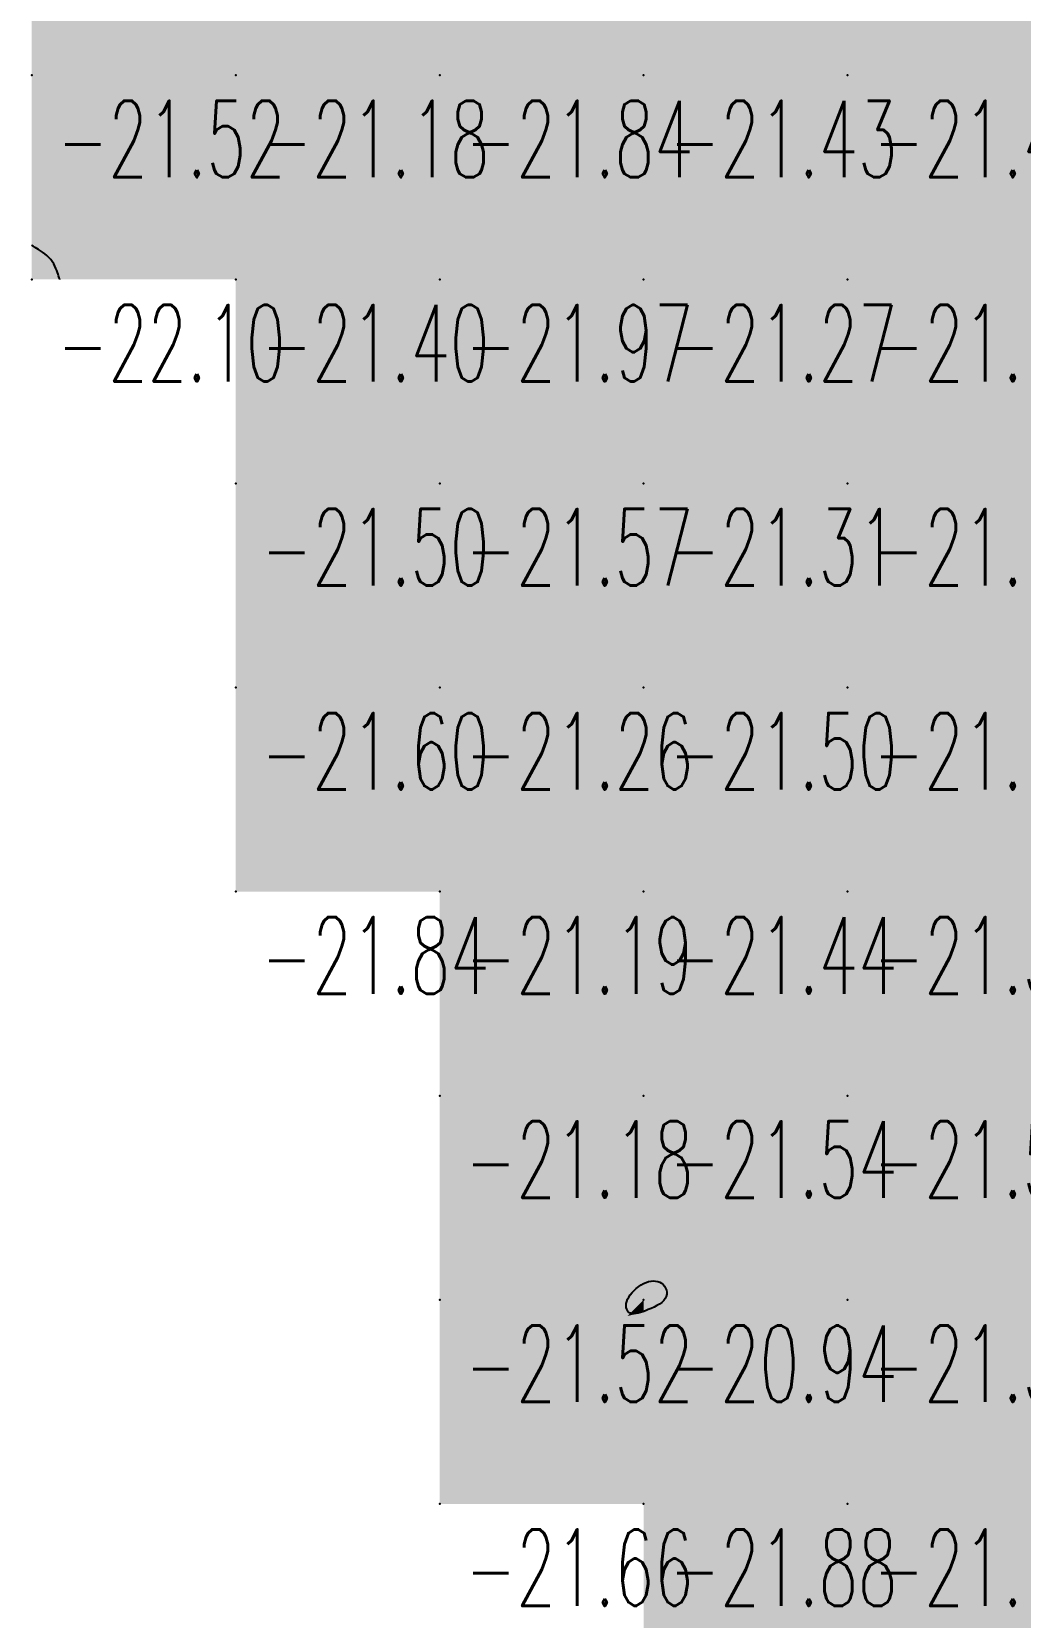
# Model space of a CAD drawing. Header units: millimetres. Extents: x 88261 to 90953, y 390274 to 392322.
# Drawn here: x 89030.2 to 89078.7, y 391321.7 to 391399.4 of the extents above; entities that cross this region are included whole.
import ezdxf
from ezdxf.enums import TextEntityAlignment as Align

# ---------------------------------------------------------------- set-up
doc = ezdxf.new("R2010")
doc.units = ezdxf.units.MM
doc.header["$LTSCALE"] = 25
for name, color, linetype in [('CN_03_00', 7, 'Continuous'), ('COTEAlt', 7, 'Continuous'), ('TN_COLORIAGE', 7, 'Continuous')]:
    doc.layers.add(name, color=color, linetype=linetype)
doc.styles.add('Simplex 1.0', font='Simplex.shx', dxfattribs={"width": 0.99, "height": 2.5})
doc.styles.get("Standard").update_dxf_attribs({"font": 'times.ttf'})

# ---------------------------------------------------------------- blocks, each defined once
blk = doc.blocks.new('COTE')
at = {"color": 0}
blk.add_point((0, 0), dxfattribs=at)
at = {"layer": 'COTEAlt'}
blk.add_attdef('ALT', text='', height=3.75, dxfattribs=at).set_placement((1.25, -1.25), align=Align.TOP_LEFT)

msp = doc.modelspace()

# ---------------------------------------------------------------- linework, layer by layer
at = {"layer": 'CN_03_00', "elevation": -22, "flags": 128}
msp.add_lwpolyline([(89031.623, 391387.239), (89031.623, 391387.24), (89031.623, 391387.242), (89031.621, 391387.249), (89031.617, 391387.261), (89031.61, 391387.282), (89031.601, 391387.313), (89031.587, 391387.357), (89031.57, 391387.415), (89031.547, 391387.488), (89031.518, 391387.575), (89031.483, 391387.673), (89031.44, 391387.778), (89031.389, 391387.888), (89031.329, 391388), (89031.259, 391388.111), (89031.179, 391388.218), (89031.088, 391388.318), (89030.989, 391388.412), (89030.886, 391388.497), (89030.781, 391388.575), (89030.679, 391388.645), (89030.584, 391388.706), (89030.497, 391388.759), (89030.424, 391388.802), (89030.366, 391388.835), (89030.323, 391388.861), (89030.292, 391388.879), (89030.271, 391388.891), (89030.258, 391388.898), (89030.252, 391388.902), (89030.249, 391388.904), (89030.249, 391388.904)], dxfattribs=at)
at = {"layer": 'CN_03_00', "elevation": -21, "flags": 128}
msp.add_lwpolyline([(89059.497, 391336.654), (89059.451, 391336.713), (89059.417, 391336.784), (89059.395, 391336.865), (89059.387, 391336.956), (89059.394, 391337.054), (89059.418, 391337.158), (89059.459, 391337.265), (89059.517, 391337.376), (89059.592, 391337.486), (89059.68, 391337.595), (89059.78, 391337.699), (89059.889, 391337.798), (89060.005, 391337.889), (89060.125, 391337.969), (89060.248, 391338.037), (89060.371, 391338.092), (89060.492, 391338.131), (89060.611, 391338.156), (89060.726, 391338.166), (89060.837, 391338.16), (89060.941, 391338.14), (89061.038, 391338.104), (89061.126, 391338.052), (89061.205, 391337.985), (89061.272, 391337.905), (89061.325, 391337.815), (89061.361, 391337.717), (89061.38, 391337.614), (89061.379, 391337.509), (89061.355, 391337.404), (89061.306, 391337.302), (89061.232, 391337.206), (89061.136, 391337.116), (89061.022, 391337.032), (89060.895, 391336.954), (89060.759, 391336.883), (89060.618, 391336.817), (89060.477, 391336.758), (89060.34, 391336.705), (89060.21, 391336.658), (89060.09, 391336.62), (89059.978, 391336.59), (89059.875, 391336.569), (89059.781, 391336.56), (89059.696, 391336.563), (89059.62, 391336.578), (89059.554, 391336.609), (89059.497, 391336.654)], close=True, dxfattribs=at)
at = {"layer": 'TN_COLORIAGE', "color": 233}
for points in [[(89030.249, 391397.239, -21.406), (89040.249, 391397.239, -21.406), (89040.249, 391407.239, -21.406)], [(89030.249, 391407.239, -21.406), (89030.249, 391397.239, -21.406), (89040.249, 391407.239, -21.406)], [(89040.249, 391397.239, -21.476), (89050.249, 391397.239, -21.476), (89050.249, 391407.239, -21.476)], [(89040.249, 391407.239, -21.476), (89040.249, 391397.239, -21.476), (89050.249, 391407.239, -21.476)], [(89050.249, 391397.239, -21.123), (89060.249, 391397.239, -21.123), (89060.249, 391407.239, -21.123)], [(89050.249, 391407.239, -21.123), (89050.249, 391397.239, -21.123), (89060.249, 391407.239, -21.123)], [(89060.249, 391397.239, -21.119), (89070.249, 391397.239, -21.119), (89070.249, 391407.239, -21.119)], [(89060.249, 391407.239, -21.119), (89060.249, 391397.239, -21.119), (89070.249, 391407.239, -21.119)], [(89070.249, 391407.239, -21.244), (89070.249, 391397.239, -21.244), (89080.249, 391407.239, -21.244)], [(89070.249, 391397.239, -21.244), (89080.249, 391397.239, -21.244), (89080.249, 391407.239, -21.244)], [(89030.249, 391388.904, -21.182), (89031.3, 391388.291, -21.182), (89030.249, 391397.239, -21.182), (89040.249, 391397.239, -21.182)], [(89031.623, 391387.239, -21.182), (89031.3, 391388.291, -21.182), (89040.249, 391387.239, -21.182), (89040.249, 391397.239, -21.182)], [(89040.249, 391387.239, -21.844), (89050.249, 391387.239, -21.844), (89050.249, 391397.239, -21.844)], [(89040.249, 391397.239, -21.844), (89040.249, 391387.239, -21.844), (89050.249, 391397.239, -21.844)], [(89050.249, 391387.239, -21.43), (89060.249, 391387.239, -21.43), (89060.249, 391397.239, -21.43)], [(89050.249, 391397.239, -21.43), (89050.249, 391387.239, -21.43), (89060.249, 391397.239, -21.43)], [(89060.249, 391397.239, -21.415), (89060.249, 391387.239, -21.415), (89070.249, 391397.239, -21.415)], [(89060.249, 391387.239, -21.415), (89070.249, 391387.239, -21.415), (89070.249, 391397.239, -21.415)], [(89070.249, 391397.239, -21.257), (89070.249, 391387.239, -21.257), (89080.249, 391397.239, -21.257)], [(89070.249, 391387.239, -21.257), (89080.249, 391387.239, -21.257), (89080.249, 391397.239, -21.257)], [(89040.249, 391387.239, -21.975), (89040.249, 391377.239, -21.975), (89050.249, 391387.239, -21.975)], [(89040.249, 391377.239, -21.975), (89050.249, 391377.239, -21.975), (89050.249, 391387.239, -21.975)], [(89050.249, 391377.239, -21.27), (89060.249, 391377.239, -21.27), (89060.249, 391387.239, -21.27)], [(89050.249, 391387.239, -21.27), (89050.249, 391377.239, -21.27), (89060.249, 391387.239, -21.27)], [(89060.249, 391387.239, -21.193), (89060.249, 391377.239, -21.193), (89070.249, 391387.239, -21.193)], [(89060.249, 391377.239, -21.193), (89070.249, 391377.239, -21.193), (89070.249, 391387.239, -21.193)], [(89070.249, 391387.239, -21.238), (89070.249, 391377.239, -21.238), (89080.249, 391387.239, -21.238)], [(89070.249, 391377.239, -21.238), (89080.249, 391377.239, -21.238), (89080.249, 391387.239, -21.238)], [(89040.249, 391367.239, -21.569), (89050.249, 391367.239, -21.569), (89050.249, 391377.239, -21.569)], [(89040.249, 391377.239, -21.569), (89040.249, 391367.239, -21.569), (89050.249, 391377.239, -21.569)], [(89050.249, 391367.239, -21.306), (89060.249, 391367.239, -21.306), (89060.249, 391377.239, -21.306)], [(89050.249, 391377.239, -21.306), (89050.249, 391367.239, -21.306), (89060.249, 391377.239, -21.306)], [(89060.249, 391377.239, -21.17), (89060.249, 391367.239, -21.17), (89070.249, 391377.239, -21.17)], [(89060.249, 391367.239, -21.17), (89070.249, 391367.239, -21.17), (89070.249, 391377.239, -21.17)], [(89070.249, 391367.239, -21.421), (89080.249, 391367.239, -21.421), (89080.249, 391377.239, -21.421)], [(89070.249, 391377.239, -21.421), (89070.249, 391367.239, -21.421), (89080.249, 391377.239, -21.421)], [(89040.249, 391367.239, -21.257), (89040.249, 391357.239, -21.257), (89050.249, 391367.239, -21.257)], [(89040.249, 391357.239, -21.257), (89050.249, 391357.239, -21.257), (89050.249, 391367.239, -21.257)], [(89050.249, 391357.239, -21.5), (89060.249, 391357.239, -21.5), (89060.249, 391367.239, -21.5)], [(89050.249, 391367.239, -21.5), (89050.249, 391357.239, -21.5), (89060.249, 391367.239, -21.5)], [(89060.249, 391367.239, -21.165), (89060.249, 391357.239, -21.165), (89070.249, 391367.239, -21.165)], [(89060.249, 391357.239, -21.165), (89070.249, 391357.239, -21.165), (89070.249, 391367.239, -21.165)], [(89070.249, 391367.239, -21.28), (89070.249, 391357.239, -21.28), (89080.249, 391367.239, -21.28)], [(89070.249, 391357.239, -21), (89080, 391357.239, -21), (89080.249, 391367.239, -21), (89080.249, 391357.512, -21)], [(89050.249, 391347.239, -21.437), (89060.249, 391347.239, -21.437), (89060.249, 391357.239, -21.437)], [(89050.249, 391357.239, -21.437), (89050.249, 391347.239, -21.437), (89060.249, 391357.239, -21.437)], [(89060.249, 391357.239, -21.308), (89060.249, 391347.239, -21.308), (89070.249, 391357.239, -21.308)], [(89060.249, 391347.239, -21.308), (89070.249, 391347.239, -21.308), (89070.249, 391357.239, -21.308)], [(89070.249, 391347.239, -21), (89080.1, 391357.091, -21), (89070.249, 391357.239, -21), (89080, 391357.239, -21)], [(89070.249, 391347.239, -21), (89080.1, 391357.091, -21), (89080.249, 391347.239, -21), (89080.249, 391356.382, -21)], [(89050.249, 391347.239, -21.539), (89050.249, 391337.239, -21.539), (89060.249, 391347.239, -21.539)], [(89060.249, 391347.239, -21), (89060.249, 391338.191, -21), (89050.249, 391337.239, -21), (89059.262, 391337.239, -21)], [(89060.249, 391347.239, -21), (89060.249, 391338.191, -21), (89070.249, 391347.239, -21), (89061.23, 391338.22, -21)], [(89070.249, 391347.239, -21), (89061.23, 391338.22, -21), (89070.249, 391337.239, -21), (89061.59, 391337.239, -21)], [(89070.249, 391347.239, -21.084), (89070.249, 391337.239, -21.084), (89080.249, 391347.239, -21.084)], [(89070.249, 391337.239, -21.084), (89080.249, 391337.239, -21.084), (89080.249, 391347.239, -21.084)], [(89050.249, 391327.239, -21), (89059.453, 391336.444, -21), (89050.249, 391337.239, -21), (89059.262, 391337.239, -21)], [(89060.249, 391327.239, -21), (89060.249, 391336.636, -21), (89070.249, 391337.239, -21), (89061.59, 391337.239, -21)], [(89060.249, 391327.239, -21.366), (89070.249, 391327.239, -21.366), (89070.249, 391337.239, -21.366)], [(89070.249, 391337.239, -21.014), (89070.249, 391327.239, -21.014), (89080.249, 391337.239, -21.014)], [(89070.249, 391327.239, -21.014), (89080.249, 391327.239, -21.014), (89080.249, 391337.239, -21.014)], [(89060.249, 391327.239, -21), (89060.249, 391336.636, -21), (89050.249, 391327.239, -21), (89059.453, 391336.444, -21)], [(89060.249, 391319.564, -21.129), (89060.64, 391317.631, -21.129), (89060.249, 391327.239, -21.129), (89070.249, 391327.239, -21.129)], [(89060.761, 391317.239, -21.129), (89060.64, 391317.631, -21.129), (89070.249, 391317.239, -21.129), (89070.249, 391327.239, -21.129)], [(89070.249, 391327.239, -21.143), (89070.249, 391317.239, -21.143), (89080.249, 391327.239, -21.143)], [(89070.249, 391317.239, -21.143), (89080.249, 391317.239, -21.143), (89080.249, 391327.239, -21.143)]]:
    msp.add_solid(points, dxfattribs=at)
at = {"layer": 'TN_COLORIAGE', "color": 243}
for points in [[(89031.3, 391388.291, -22.096), (89030.249, 391388.904, -22.096), (89030.249, 391387.239, -22.096)], [(89031.3, 391388.291, -22.096), (89031.623, 391387.239, -22.096), (89030.249, 391387.239, -22.096)]]:
    msp.add_solid(points, dxfattribs=at)
at = {"layer": 'TN_COLORIAGE', "color": 223}
for points in [[(89059.262, 391337.239, -20.943), (89060.249, 391338.191, -20.943), (89060.249, 391337.239, -20.943)], [(89061.59, 391337.239, -20.943), (89061.23, 391338.22, -20.943), (89060.249, 391337.239, -20.943)], [(89061.23, 391338.22, -20.943), (89060.249, 391338.191, -20.943), (89060.249, 391337.239, -20.943)], [(89059.262, 391337.239, -20.943), (89059.453, 391336.444, -20.943), (89060.249, 391337.239, -20.943)], [(89059.453, 391336.444, -20.943), (89060.249, 391336.636, -20.943), (89060.249, 391337.239, -20.943)], [(89061.59, 391337.239, -20.943), (89060.249, 391336.636, -20.943), (89060.249, 391337.239, -20.943)]]:
    msp.add_solid(points, dxfattribs=at)

# ---------------------------------------------------------------- block references
at = {"layer": 'COTEAlt'}
ref = msp.add_blockref('COTE', (89030.249, 391397.239), dxfattribs=at)
ref.add_attrib('ALT', '-21.52', dxfattribs={"height": 3.75, "style": 'Simplex 1.0', "width": 0.6}).set_placement((89031.499, 391395.989), align=Align.TOP_LEFT)
ref = msp.add_blockref('COTE', (89040.249, 391397.239), dxfattribs=at)
ref.add_attrib('ALT', '-21.18', dxfattribs={"height": 3.75, "style": 'Simplex 1.0', "width": 0.6}).set_placement((89041.499, 391395.989), align=Align.TOP_LEFT)
ref = msp.add_blockref('COTE', (89050.249, 391397.239), dxfattribs=at)
ref.add_attrib('ALT', '-21.84', dxfattribs={"height": 3.75, "style": 'Simplex 1.0', "width": 0.6}).set_placement((89051.499, 391395.989), align=Align.TOP_LEFT)
ref = msp.add_blockref('COTE', (89060.249, 391397.239), dxfattribs=at)
ref.add_attrib('ALT', '-21.43', dxfattribs={"height": 3.75, "style": 'Simplex 1.0', "width": 0.6}).set_placement((89061.499, 391395.989), align=Align.TOP_LEFT)
ref = msp.add_blockref('COTE', (89070.249, 391397.239), dxfattribs=at)
ref.add_attrib('ALT', '-21.41', dxfattribs={"height": 3.75, "style": 'Simplex 1.0', "width": 0.6}).set_placement((89071.499, 391395.989), align=Align.TOP_LEFT)
ref = msp.add_blockref('COTE', (89030.249, 391387.239), dxfattribs=at)
ref.add_attrib('ALT', '-22.10', dxfattribs={"height": 3.75, "style": 'Simplex 1.0', "width": 0.6}).set_placement((89031.499, 391385.989), align=Align.TOP_LEFT)
ref = msp.add_blockref('COTE', (89040.249, 391387.239), dxfattribs=at)
ref.add_attrib('ALT', '-21.40', dxfattribs={"height": 3.75, "style": 'Simplex 1.0', "width": 0.6}).set_placement((89041.499, 391385.989), align=Align.TOP_LEFT)
ref = msp.add_blockref('COTE', (89050.249, 391387.239), dxfattribs=at)
ref.add_attrib('ALT', '-21.97', dxfattribs={"height": 3.75, "style": 'Simplex 1.0', "width": 0.6}).set_placement((89051.499, 391385.989), align=Align.TOP_LEFT)
ref = msp.add_blockref('COTE', (89060.249, 391387.239), dxfattribs=at)
ref.add_attrib('ALT', '-21.27', dxfattribs={"height": 3.75, "style": 'Simplex 1.0', "width": 0.6}).set_placement((89061.499, 391385.989), align=Align.TOP_LEFT)
ref = msp.add_blockref('COTE', (89070.249, 391387.239), dxfattribs=at)
ref.add_attrib('ALT', '-21.19', dxfattribs={"height": 3.75, "style": 'Simplex 1.0', "width": 0.6}).set_placement((89071.499, 391385.989), align=Align.TOP_LEFT)
ref = msp.add_blockref('COTE', (89040.249, 391377.239), dxfattribs=at)
ref.add_attrib('ALT', '-21.50', dxfattribs={"height": 3.75, "style": 'Simplex 1.0', "width": 0.6}).set_placement((89041.499, 391375.989), align=Align.TOP_LEFT)
ref = msp.add_blockref('COTE', (89050.249, 391377.239), dxfattribs=at)
ref.add_attrib('ALT', '-21.57', dxfattribs={"height": 3.75, "style": 'Simplex 1.0', "width": 0.6}).set_placement((89051.499, 391375.989), align=Align.TOP_LEFT)
ref = msp.add_blockref('COTE', (89060.249, 391377.239), dxfattribs=at)
ref.add_attrib('ALT', '-21.31', dxfattribs={"height": 3.75, "style": 'Simplex 1.0', "width": 0.6}).set_placement((89061.499, 391375.989), align=Align.TOP_LEFT)
ref = msp.add_blockref('COTE', (89070.249, 391377.239), dxfattribs=at)
ref.add_attrib('ALT', '-21.17', dxfattribs={"height": 3.75, "style": 'Simplex 1.0', "width": 0.6}).set_placement((89071.499, 391375.989), align=Align.TOP_LEFT)
ref = msp.add_blockref('COTE', (89040.249, 391367.239), dxfattribs=at)
ref.add_attrib('ALT', '-21.60', dxfattribs={"height": 3.75, "style": 'Simplex 1.0', "width": 0.6}).set_placement((89041.499, 391365.989), align=Align.TOP_LEFT)
ref = msp.add_blockref('COTE', (89050.249, 391367.239), dxfattribs=at)
ref.add_attrib('ALT', '-21.26', dxfattribs={"height": 3.75, "style": 'Simplex 1.0', "width": 0.6}).set_placement((89051.499, 391365.989), align=Align.TOP_LEFT)
ref = msp.add_blockref('COTE', (89060.249, 391367.239), dxfattribs=at)
ref.add_attrib('ALT', '-21.50', dxfattribs={"height": 3.75, "style": 'Simplex 1.0', "width": 0.6}).set_placement((89061.499, 391365.989), align=Align.TOP_LEFT)
ref = msp.add_blockref('COTE', (89070.249, 391367.239), dxfattribs=at)
ref.add_attrib('ALT', '-21.16', dxfattribs={"height": 3.75, "style": 'Simplex 1.0', "width": 0.6}).set_placement((89071.499, 391365.989), align=Align.TOP_LEFT)
ref = msp.add_blockref('COTE', (89040.249, 391357.239), dxfattribs=at)
ref.add_attrib('ALT', '-21.84', dxfattribs={"height": 3.75, "style": 'Simplex 1.0', "width": 0.6}).set_placement((89041.499, 391355.989), align=Align.TOP_LEFT)
ref = msp.add_blockref('COTE', (89050.249, 391357.239), dxfattribs=at)
ref.add_attrib('ALT', '-21.19', dxfattribs={"height": 3.75, "style": 'Simplex 1.0', "width": 0.6}).set_placement((89051.499, 391355.989), align=Align.TOP_LEFT)
ref = msp.add_blockref('COTE', (89060.249, 391357.239), dxfattribs=at)
ref.add_attrib('ALT', '-21.44', dxfattribs={"height": 3.75, "style": 'Simplex 1.0', "width": 0.6}).set_placement((89061.499, 391355.989), align=Align.TOP_LEFT)
ref = msp.add_blockref('COTE', (89070.249, 391357.239), dxfattribs=at)
ref.add_attrib('ALT', '-21.31', dxfattribs={"height": 3.75, "style": 'Simplex 1.0', "width": 0.6}).set_placement((89071.499, 391355.989), align=Align.TOP_LEFT)
ref = msp.add_blockref('COTE', (89050.249, 391347.239), dxfattribs=at)
ref.add_attrib('ALT', '-21.18', dxfattribs={"height": 3.75, "style": 'Simplex 1.0', "width": 0.6}).set_placement((89051.499, 391345.989), align=Align.TOP_LEFT)
ref = msp.add_blockref('COTE', (89060.249, 391347.239), dxfattribs=at)
ref.add_attrib('ALT', '-21.54', dxfattribs={"height": 3.75, "style": 'Simplex 1.0', "width": 0.6}).set_placement((89061.499, 391345.989), align=Align.TOP_LEFT)
ref = msp.add_blockref('COTE', (89070.249, 391347.239), dxfattribs=at)
ref.add_attrib('ALT', '-21.52', dxfattribs={"height": 3.75, "style": 'Simplex 1.0', "width": 0.6}).set_placement((89071.499, 391345.989), align=Align.TOP_LEFT)
ref = msp.add_blockref('COTE', (89050.249, 391337.239), dxfattribs=at)
ref.add_attrib('ALT', '-21.52', dxfattribs={"height": 3.75, "style": 'Simplex 1.0', "width": 0.6}).set_placement((89051.499, 391335.989), align=Align.TOP_LEFT)
ref = msp.add_blockref('COTE', (89060.249, 391337.239), dxfattribs=at)
ref.add_attrib('ALT', '-20.94', dxfattribs={"height": 3.75, "style": 'Simplex 1.0', "width": 0.6}).set_placement((89061.499, 391335.989), align=Align.TOP_LEFT)
ref = msp.add_blockref('COTE', (89070.249, 391337.239), dxfattribs=at)
ref.add_attrib('ALT', '-21.37', dxfattribs={"height": 3.75, "style": 'Simplex 1.0', "width": 0.6}).set_placement((89071.499, 391335.989), align=Align.TOP_LEFT)
ref = msp.add_blockref('COTE', (89050.249, 391327.239), dxfattribs=at)
ref.add_attrib('ALT', '-21.66', dxfattribs={"height": 3.75, "style": 'Simplex 1.0', "width": 0.6}).set_placement((89051.499, 391325.989), align=Align.TOP_LEFT)
ref = msp.add_blockref('COTE', (89060.249, 391327.239), dxfattribs=at)
ref.add_attrib('ALT', '-21.88', dxfattribs={"height": 3.75, "style": 'Simplex 1.0', "width": 0.6}).set_placement((89061.499, 391325.989), align=Align.TOP_LEFT)
ref = msp.add_blockref('COTE', (89070.249, 391327.239), dxfattribs=at)
ref.add_attrib('ALT', '-21.13', dxfattribs={"height": 3.75, "style": 'Simplex 1.0', "width": 0.6}).set_placement((89071.499, 391325.989), align=Align.TOP_LEFT)

doc.saveas('drawing.dxf')
